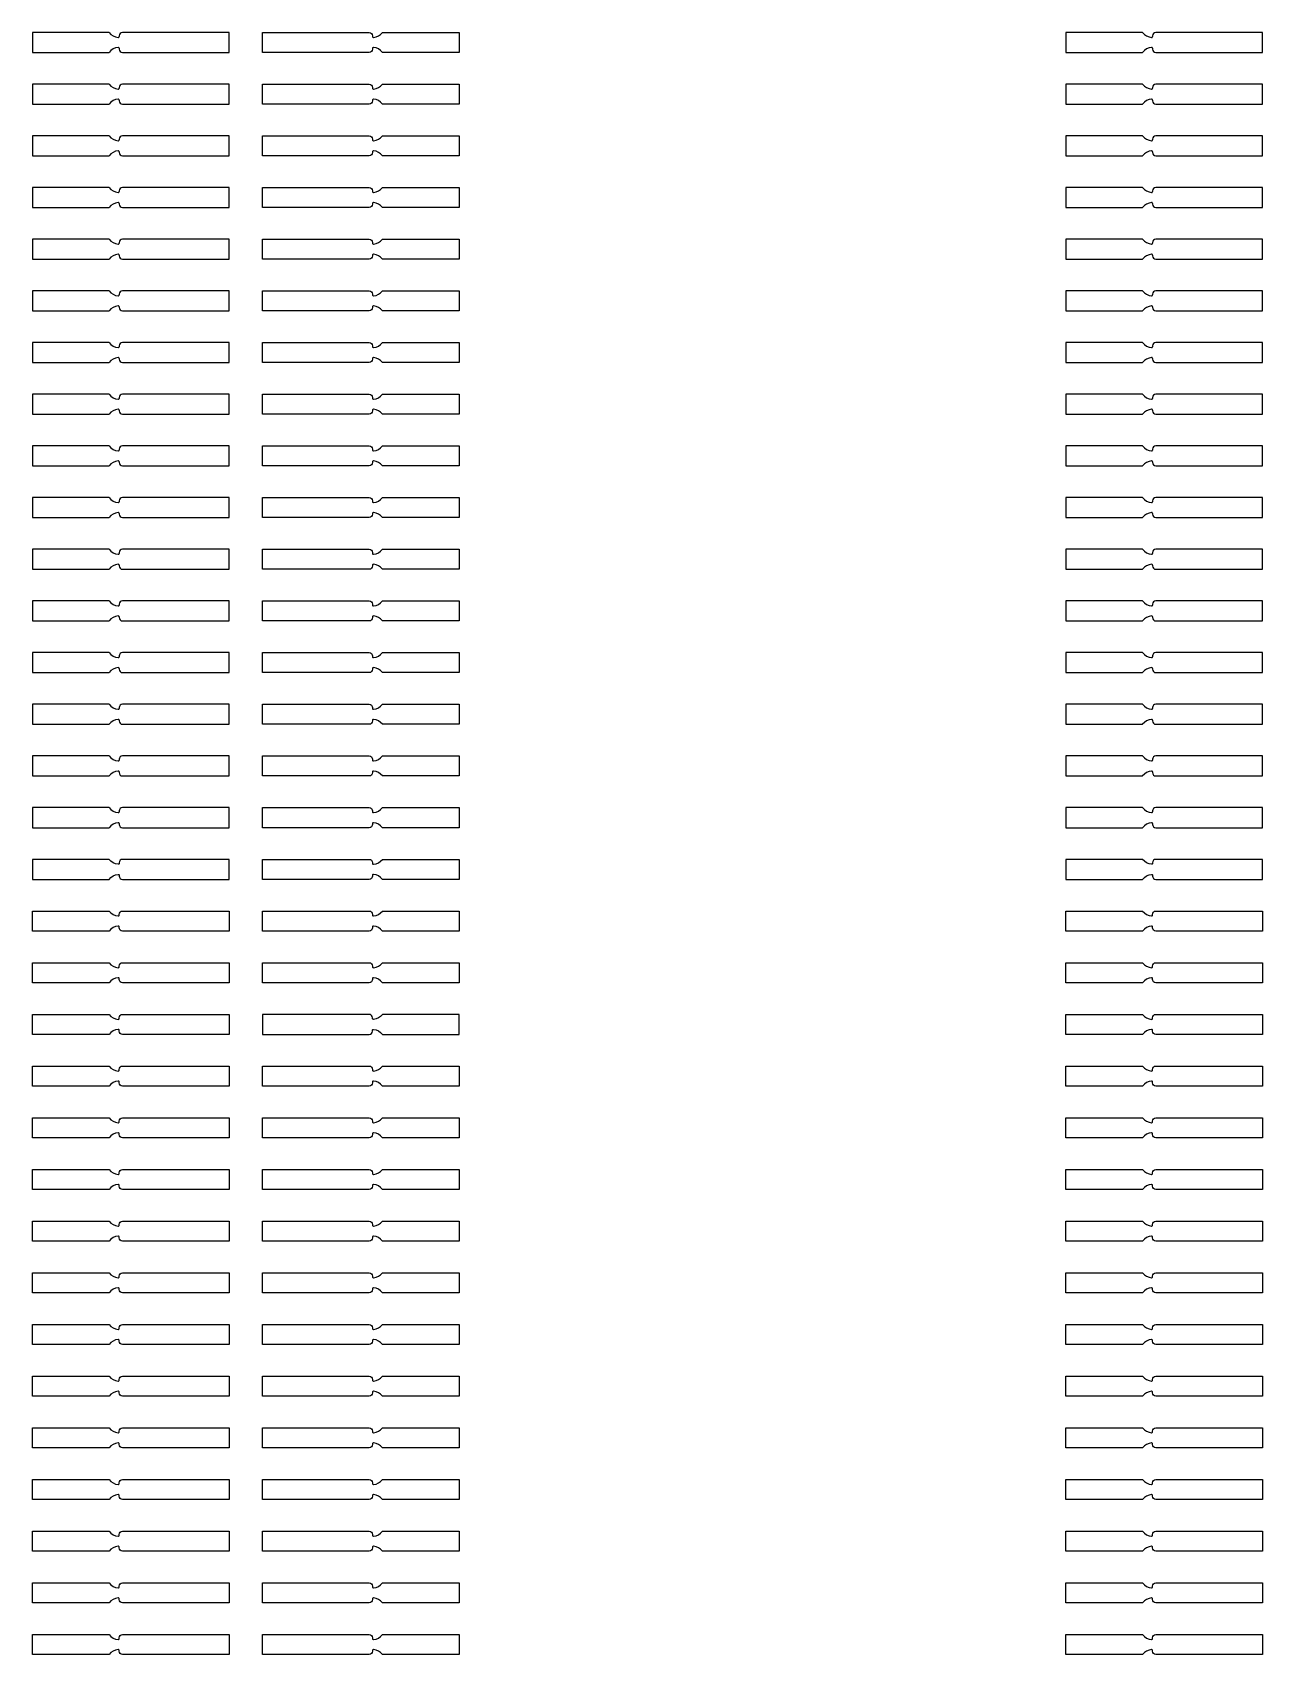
# Model space of a CAD drawing. Extents: x 15393 to 105743, y 58698 to 87977.
# Drawn here: x 60124.3 to 60493.3, y 59186.5 to 59673 of the extents above; entities that cross this region are included whole.
import ezdxf

# ---------------------------------------------------------------- set-up
doc = ezdxf.new("R2010")
doc.units = 13
doc.header["$MEASUREMENT"] = 0
doc.layers.add('Trap Layer', color=80, linetype='Continuous')

# ---------------------------------------------------------------- blocks, each defined once
blk = doc.blocks.new('*U159')
at = {"layer": 'Trap Layer'}
for p, q in [((2.5, 3), (-29.5, 3)), ((-29.5, 3), (-29.5, -3)), ((3.5, 1.76), (3.5, 2)), ((29.5, 3), (6.5, 3)), ((29.5, -3), (29.5, 3)), ((-29.5, -3), (2.5, -3)), ((3.5, -2), (3.5, -1.76)), ((6.5, -3), (29.5, -3))]:
    blk.add_line(p, q, dxfattribs=at)
for centre, radius, start, end in [((2.5, 2), 1, 0, 90), ((3.75, 1.76), 0.25, 180, 274.096), ((3.5, 5.25), 3.75, 274.096, 323.1301), ((2.5, -2), 1, 270, 0), ((3.75, -1.76), 0.25, 85.904, 180), ((3.5, -5.25), 3.75, 36.8699, 85.904)]:
    blk.add_arc(centre, radius, start, end, dxfattribs=at)
blk = doc.blocks.new('*U158')
at = {"layer": 'Trap Layer', "color": 0, "linetype": 'ByBlock', "lineweight": -2, "transparency": 16777216}
for p in [(0, 0), (0, -15.5), (0, -31), (0, -46.5), (0, -62), (0, -77.5), (0, -93), (0, -108.5), (0, -124), (0, -139.5), (0, -155), (0, -170.5), (0, -186), (0, -201.5), (0, -217), (0, -232.5)]:
    blk.add_blockref('*U159', p, dxfattribs=at)
blk = doc.blocks.new('*U163')
at = {"layer": 'Trap Layer'}
for p, q in [((2.5, 3), (-29.5, 3)), ((-29.5, 3), (-29.5, -3)), ((3.5, 1.76), (3.5, 2)), ((29.5, 3), (6.5, 3)), ((29.5, -3), (29.5, 3)), ((-29.5, -3), (2.5, -3)), ((3.5, -2), (3.5, -1.76)), ((6.5, -3), (29.5, -3))]:
    blk.add_line(p, q, dxfattribs=at)
for centre, radius, start, end in [((2.5, 2), 1, 0, 90), ((3.75, 1.76), 0.25, 180, 274.096), ((3.5, 5.25), 3.75, 274.096, 323.1301), ((2.5, -2), 1, 270, 0), ((3.75, -1.76), 0.25, 85.904, 180), ((3.5, -5.25), 3.75, 36.8699, 85.904)]:
    blk.add_arc(centre, radius, start, end, dxfattribs=at)
blk = doc.blocks.new('*U162')
at = {"layer": 'Trap Layer', "color": 0, "linetype": 'ByBlock', "lineweight": -2, "transparency": 16777216}
for p in [(0, 0), (0, -15.5), (0, -31), (0, -46.5), (0, -62), (0, -77.5), (0, -93), (0, -108.5), (0, -124), (0, -139.5), (0, -155), (0, -170.5), (0, -186), (0, -201.5), (0, -217), (0, -232.5)]:
    blk.add_blockref('*U163', p, dxfattribs=at)

msp = doc.modelspace()

# ---------------------------------------------------------------- linework, layer by layer
at = {"layer": 'Trap Layer'}
for points in [[(60226.58, 59671.54, 0.217277), (60229.31, 59673.03), (60252.31, 59673.03), (60252.31, 59667.03), (60229.31, 59667.03, 0.217277), (60226.58, 59668.52, 0.435311), (60226.31, 59668.27), (60226.31, 59668.03, -0.414214), (60225.31, 59667.03), (60193.31, 59667.03), (60193.31, 59673.03), (60225.31, 59673.03, -0.414214), (60226.31, 59672.03), (60226.31, 59671.79, 0.435311)], [(60226.58, 59656.04, 0.217277), (60229.31, 59657.53), (60252.31, 59657.53), (60252.31, 59651.53), (60229.31, 59651.53, 0.217277), (60226.58, 59653.02, 0.435311), (60226.31, 59652.77), (60226.31, 59652.53, -0.414214), (60225.31, 59651.53), (60193.31, 59651.53), (60193.31, 59657.53), (60225.31, 59657.53, -0.414214), (60226.31, 59656.53), (60226.31, 59656.29, 0.435311)], [(60229.31, 59636.03, 0.217277), (60226.58, 59637.52, 0.435311), (60226.31, 59637.27), (60226.31, 59637.03, -0.414214), (60225.31, 59636.03), (60193.31, 59636.03), (60193.31, 59642.03), (60225.31, 59642.03, -0.414214), (60226.31, 59641.03), (60226.31, 59640.79, 0.435311), (60226.58, 59640.54, 0.217277), (60229.31, 59642.03), (60252.31, 59642.03), (60252.31, 59636.03)], [(60226.58, 59625.04, 0.217277), (60229.31, 59626.53), (60252.31, 59626.53), (60252.31, 59620.53), (60229.31, 59620.53, 0.217277), (60226.58, 59622.02, 0.435311), (60226.31, 59621.77), (60226.31, 59621.53, -0.414214), (60225.31, 59620.53), (60193.31, 59620.53), (60193.31, 59626.53), (60225.31, 59626.53, -0.414214), (60226.31, 59625.53), (60226.31, 59625.29, 0.435311)], [(60226.58, 59609.54, 0.217277), (60229.31, 59611.03), (60252.31, 59611.03), (60252.31, 59605.03), (60229.31, 59605.03, 0.217277), (60226.58, 59606.52, 0.435311), (60226.31, 59606.27), (60226.31, 59606.03, -0.414214), (60225.31, 59605.03), (60193.31, 59605.03), (60193.31, 59611.03), (60225.31, 59611.03, -0.414214), (60226.31, 59610.03), (60226.31, 59609.79, 0.435311)], [(60226.58, 59594.04, 0.217277), (60229.31, 59595.53), (60252.31, 59595.53), (60252.31, 59589.53), (60229.31, 59589.53, 0.217277), (60226.58, 59591.02, 0.435311), (60226.31, 59590.77), (60226.31, 59590.53, -0.414214), (60225.31, 59589.53), (60193.31, 59589.53), (60193.31, 59595.53), (60225.31, 59595.53, -0.414214), (60226.31, 59594.53), (60226.31, 59594.29, 0.435311)], [(60226.58, 59578.54, 0.217277), (60229.31, 59580.03), (60252.31, 59580.03), (60252.31, 59574.03), (60229.31, 59574.03, 0.217277), (60226.58, 59575.52, 0.435311), (60226.31, 59575.27), (60226.31, 59575.03, -0.414214), (60225.31, 59574.03), (60193.31, 59574.03), (60193.31, 59580.03), (60225.31, 59580.03, -0.414214), (60226.31, 59579.03), (60226.31, 59578.79, 0.435311)], [(60226.58, 59563.04, 0.217277), (60229.31, 59564.53), (60252.31, 59564.53), (60252.31, 59558.53), (60229.31, 59558.53, 0.217277), (60226.58, 59560.02, 0.435311), (60226.31, 59559.77), (60226.31, 59559.53, -0.414214), (60225.31, 59558.53), (60193.31, 59558.53), (60193.31, 59564.53), (60225.31, 59564.53, -0.414214), (60226.31, 59563.53), (60226.31, 59563.29, 0.435311)], [(60226.58, 59547.54, 0.217277), (60229.31, 59549.03), (60252.31, 59549.03), (60252.31, 59543.03), (60229.31, 59543.03, 0.217277), (60226.58, 59544.52, 0.435311), (60226.31, 59544.27), (60226.31, 59544.03, -0.414214), (60225.31, 59543.03), (60193.31, 59543.03), (60193.31, 59549.03), (60225.31, 59549.03, -0.414214), (60226.31, 59548.03), (60226.31, 59547.79, 0.435311)], [(60226.58, 59532.04, 0.217277), (60229.31, 59533.53), (60252.31, 59533.53), (60252.31, 59527.53), (60229.31, 59527.53, 0.217277), (60226.58, 59529.02, 0.435311), (60226.31, 59528.77), (60226.31, 59528.53, -0.414214), (60225.31, 59527.53), (60193.31, 59527.53), (60193.31, 59533.53), (60225.31, 59533.53, -0.414214), (60226.31, 59532.53), (60226.31, 59532.29, 0.435311)], [(60226.58, 59516.54, 0.217277), (60229.31, 59518.03), (60252.31, 59518.03), (60252.31, 59512.03), (60229.31, 59512.03, 0.217277), (60226.58, 59513.52, 0.435311), (60226.31, 59513.27), (60226.31, 59513.03, -0.414214), (60225.31, 59512.03), (60193.31, 59512.03), (60193.31, 59518.03), (60225.31, 59518.03, -0.414214), (60226.31, 59517.03), (60226.31, 59516.79, 0.435311)], [(60226.58, 59501.04, 0.217277), (60229.31, 59502.53), (60252.31, 59502.53), (60252.31, 59496.53), (60229.31, 59496.53, 0.217277), (60226.58, 59498.02, 0.435311), (60226.31, 59497.77), (60226.31, 59497.53, -0.414214), (60225.31, 59496.53), (60193.31, 59496.53), (60193.31, 59502.53), (60225.31, 59502.53, -0.414214), (60226.31, 59501.53), (60226.31, 59501.29, 0.435311)], [(60226.58, 59485.54, 0.217277), (60229.31, 59487.03), (60252.31, 59487.03), (60252.31, 59481.03), (60229.31, 59481.03, 0.217277), (60226.58, 59482.52, 0.435311), (60226.31, 59482.27), (60226.31, 59482.03, -0.414214), (60225.31, 59481.03), (60193.31, 59481.03), (60193.31, 59487.03), (60225.31, 59487.03, -0.414214), (60226.31, 59486.03), (60226.31, 59485.79, 0.435311)], [(60226.58, 59470.04, 0.217277), (60229.31, 59471.53), (60252.31, 59471.53), (60252.31, 59465.53), (60229.31, 59465.53, 0.217277), (60226.58, 59467.02, 0.435311), (60226.31, 59466.77), (60226.31, 59466.53, -0.414214), (60225.31, 59465.53), (60193.31, 59465.53), (60193.31, 59471.53), (60225.31, 59471.53, -0.414214), (60226.31, 59470.53), (60226.31, 59470.29, 0.435311)], [(60226.58, 59454.54, 0.217277), (60229.31, 59456.03), (60252.31, 59456.03), (60252.31, 59450.03), (60229.31, 59450.03, 0.217277), (60226.58, 59451.52, 0.435311), (60226.31, 59451.27), (60226.31, 59451.03, -0.414214), (60225.31, 59450.03), (60193.31, 59450.03), (60193.31, 59456.03), (60225.31, 59456.03, -0.414214), (60226.31, 59455.03), (60226.31, 59454.79, 0.435311)], [(60226.58, 59439.04, 0.217277), (60229.31, 59440.53), (60252.31, 59440.53), (60252.31, 59434.53), (60229.31, 59434.53, 0.217277), (60226.58, 59436.02, 0.435311), (60226.31, 59435.77), (60226.31, 59435.53, -0.414214), (60225.31, 59434.53), (60193.31, 59434.53), (60193.31, 59440.53), (60225.31, 59440.53, -0.414214), (60226.31, 59439.53), (60226.31, 59439.29, 0.435311)], [(60150.31, 59423.79, -0.435311), (60150.04, 59423.54, -0.217277), (60147.31, 59425.03), (60124.31, 59425.03), (60124.31, 59419.03), (60147.31, 59419.03, -0.217277), (60150.04, 59420.52, -0.435311), (60150.31, 59420.27), (60150.31, 59420.03, 0.414214), (60151.31, 59419.03), (60183.31, 59419.03), (60183.31, 59425.03), (60151.31, 59425.03, 0.414214), (60150.31, 59424.03)], [(60226.58, 59423.54, 0.217277), (60229.31, 59425.03), (60252.31, 59425.03), (60252.31, 59419.03), (60229.31, 59419.03, 0.217277), (60226.58, 59420.52, 0.435311), (60226.31, 59420.27), (60226.31, 59420.03, -0.414214), (60225.31, 59419.03), (60193.31, 59419.03), (60193.31, 59425.03), (60225.31, 59425.03, -0.414214), (60226.31, 59424.03), (60226.31, 59423.79, 0.435311)], [(60460.31, 59423.79, -0.435311), (60460.04, 59423.54, -0.217277), (60457.31, 59425.03), (60434.31, 59425.03), (60434.31, 59419.03), (60457.31, 59419.03, -0.217277), (60460.04, 59420.52, -0.435311), (60460.31, 59420.27), (60460.31, 59420.03, 0.414214), (60461.31, 59419.03), (60493.31, 59419.03), (60493.31, 59425.03), (60461.31, 59425.03, 0.414214), (60460.31, 59424.03)], [(60150.04, 59405.02, 0.217277), (60147.31, 59403.53), (60124.31, 59403.53), (60124.31, 59409.53), (60147.31, 59409.53, 0.217277), (60150.04, 59408.04, 0.435311), (60150.31, 59408.29), (60150.31, 59408.53, -0.414214), (60151.31, 59409.53), (60183.31, 59409.53), (60183.31, 59403.53), (60151.31, 59403.53, -0.414214), (60150.31, 59404.53), (60150.31, 59404.77, 0.435311)], [(60226.58, 59408.04, 0.217277), (60229.31, 59409.53), (60252.31, 59409.53), (60252.31, 59403.53), (60229.31, 59403.53, 0.217277), (60226.58, 59405.02, 0.435311), (60226.31, 59404.77), (60226.31, 59404.53, -0.414214), (60225.31, 59403.53), (60193.31, 59403.53), (60193.31, 59409.53), (60225.31, 59409.53, -0.414214), (60226.31, 59408.53), (60226.31, 59408.29, 0.435311)], [(60460.04, 59405.02, 0.217277), (60457.31, 59403.53), (60434.31, 59403.53), (60434.31, 59409.53), (60457.31, 59409.53, 0.217277), (60460.04, 59408.04, 0.435311), (60460.31, 59408.29), (60460.31, 59408.53, -0.414214), (60461.31, 59409.53), (60493.31, 59409.53), (60493.31, 59403.53), (60461.31, 59403.53, -0.414214), (60460.31, 59404.53), (60460.31, 59404.77, 0.435311)], [(60150.04, 59389.52, 0.217277), (60147.31, 59388.03), (60124.31, 59388.03), (60124.31, 59394.03), (60147.31, 59394.03, 0.217277), (60150.04, 59392.54, 0.435311), (60150.31, 59392.79), (60150.31, 59393.03, -0.414214), (60151.31, 59394.03), (60183.31, 59394.03), (60183.31, 59388.03), (60151.31, 59388.03, -0.414214), (60150.31, 59389.03), (60150.31, 59389.27, 0.435311)], [(60226.58, 59392.54, 0.217277), (60229.31, 59394.03), (60252.31, 59394.03), (60252.31, 59388.03), (60229.31, 59388.03, 0.217277), (60226.58, 59389.52, 0.435311), (60226.31, 59389.27), (60226.31, 59389.03, -0.414214), (60225.31, 59388.03), (60193.31, 59388.03), (60193.31, 59394.03), (60225.31, 59394.03, -0.414214), (60226.31, 59393.03), (60226.31, 59392.79, 0.435311)], [(60460.04, 59389.52, 0.217277), (60457.31, 59388.03), (60434.31, 59388.03), (60434.31, 59394.03), (60457.31, 59394.03, 0.217277), (60460.04, 59392.54, 0.435311), (60460.31, 59392.79), (60460.31, 59393.03, -0.414214), (60461.31, 59394.03), (60493.31, 59394.03), (60493.31, 59388.03), (60461.31, 59388.03, -0.414214), (60460.31, 59389.03), (60460.31, 59389.27, 0.435311)], [(60150.04, 59374.02, 0.217277), (60147.31, 59372.53), (60124.31, 59372.53), (60124.31, 59378.53), (60147.31, 59378.53, 0.217277), (60150.04, 59377.04, 0.435311), (60150.31, 59377.29), (60150.31, 59377.53, -0.414214), (60151.31, 59378.53), (60183.31, 59378.53), (60183.31, 59372.53), (60151.31, 59372.53, -0.414214), (60150.31, 59373.53), (60150.31, 59373.77, 0.435311)], [(60226.58, 59374.02, -0.217277), (60229.31, 59372.53), (60252.31, 59372.53), (60252.31, 59378.53), (60229.31, 59378.53, -0.217277), (60226.58, 59377.04, -0.435311), (60226.31, 59377.29), (60226.31, 59377.53, 0.414214), (60225.31, 59378.53), (60193.31, 59378.53), (60193.31, 59372.53), (60225.31, 59372.53, 0.414214), (60226.31, 59373.53), (60226.31, 59373.77, -0.435311)], [(60460.04, 59374.02, 0.217277), (60457.31, 59372.53), (60434.31, 59372.53), (60434.31, 59378.53), (60457.31, 59378.53, 0.217277), (60460.04, 59377.04, 0.435311), (60460.31, 59377.29), (60460.31, 59377.53, -0.414214), (60461.31, 59378.53), (60493.31, 59378.53), (60493.31, 59372.53), (60461.31, 59372.53, -0.414214), (60460.31, 59373.53), (60460.31, 59373.77, 0.435311)], [(60150.04, 59358.52, 0.217277), (60147.31, 59357.03), (60124.31, 59357.03), (60124.31, 59363.03), (60147.31, 59363.03, 0.217277), (60150.04, 59361.54, 0.435311), (60150.31, 59361.79), (60150.31, 59362.03, -0.414214), (60151.31, 59363.03), (60183.31, 59363.03), (60183.31, 59357.03), (60151.31, 59357.03, -0.414214), (60150.31, 59358.03), (60150.31, 59358.27, 0.435311)], [(60226.58, 59361.54, 0.217277), (60229.31, 59363.03), (60252.31, 59363.03), (60252.31, 59357.03), (60229.31, 59357.03, 0.217277), (60226.58, 59358.52, 0.435311), (60226.31, 59358.27), (60226.31, 59358.03, -0.414214), (60225.31, 59357.03), (60193.31, 59357.03), (60193.31, 59363.03), (60225.31, 59363.03, -0.414214), (60226.31, 59362.03), (60226.31, 59361.79, 0.435311)], [(60460.04, 59358.52, 0.217277), (60457.31, 59357.03), (60434.31, 59357.03), (60434.31, 59363.03), (60457.31, 59363.03, 0.217277), (60460.04, 59361.54, 0.435311), (60460.31, 59361.79), (60460.31, 59362.03, -0.414214), (60461.31, 59363.03), (60493.31, 59363.03), (60493.31, 59357.03), (60461.31, 59357.03, -0.414214), (60460.31, 59358.03), (60460.31, 59358.27, 0.435311)], [(60150.04, 59343.02, 0.217277), (60147.31, 59341.53), (60124.31, 59341.53), (60124.31, 59347.53), (60147.31, 59347.53, 0.217277), (60150.04, 59346.04, 0.435311), (60150.31, 59346.29), (60150.31, 59346.53, -0.414214), (60151.31, 59347.53), (60183.31, 59347.53), (60183.31, 59341.53), (60151.31, 59341.53, -0.414214), (60150.31, 59342.53), (60150.31, 59342.77, 0.435311)], [(60226.58, 59346.04, 0.217277), (60229.31, 59347.53), (60252.31, 59347.53), (60252.31, 59341.53), (60229.31, 59341.53, 0.217277), (60226.58, 59343.02, 0.435311), (60226.31, 59342.77), (60226.31, 59342.53, -0.414214), (60225.31, 59341.53), (60193.31, 59341.53), (60193.31, 59347.53), (60225.31, 59347.53, -0.414214), (60226.31, 59346.53), (60226.31, 59346.29, 0.435311)], [(60460.04, 59343.02, 0.217277), (60457.31, 59341.53), (60434.31, 59341.53), (60434.31, 59347.53), (60457.31, 59347.53, 0.217277), (60460.04, 59346.04, 0.435311), (60460.31, 59346.29), (60460.31, 59346.53, -0.414214), (60461.31, 59347.53), (60493.31, 59347.53), (60493.31, 59341.53), (60461.31, 59341.53, -0.414214), (60460.31, 59342.53), (60460.31, 59342.77, 0.435311)], [(60150.04, 59327.52, 0.217277), (60147.31, 59326.03), (60124.31, 59326.03), (60124.31, 59332.03), (60147.31, 59332.03, 0.217277), (60150.04, 59330.54, 0.435311), (60150.31, 59330.79), (60150.31, 59331.03, -0.414214), (60151.31, 59332.03), (60183.31, 59332.03), (60183.31, 59326.03), (60151.31, 59326.03, -0.414214), (60150.31, 59327.03), (60150.31, 59327.27, 0.435311)], [(60226.58, 59330.54, 0.217277), (60229.31, 59332.03), (60252.31, 59332.03), (60252.31, 59326.03), (60229.31, 59326.03, 0.217277), (60226.58, 59327.52, 0.435311), (60226.31, 59327.27), (60226.31, 59327.03, -0.414214), (60225.31, 59326.03), (60193.31, 59326.03), (60193.31, 59332.03), (60225.31, 59332.03, -0.414214), (60226.31, 59331.03), (60226.31, 59330.79, 0.435311)], [(60460.04, 59327.52, 0.217277), (60457.31, 59326.03), (60434.31, 59326.03), (60434.31, 59332.03), (60457.31, 59332.03, 0.217277), (60460.04, 59330.54, 0.435311), (60460.31, 59330.79), (60460.31, 59331.03, -0.414214), (60461.31, 59332.03), (60493.31, 59332.03), (60493.31, 59326.03), (60461.31, 59326.03, -0.414214), (60460.31, 59327.03), (60460.31, 59327.27, 0.435311)], [(60150.04, 59312.02, 0.217277), (60147.31, 59310.53), (60124.31, 59310.53), (60124.31, 59316.53), (60147.31, 59316.53, 0.217277), (60150.04, 59315.04, 0.435311), (60150.31, 59315.29), (60150.31, 59315.53, -0.414214), (60151.31, 59316.53), (60183.31, 59316.53), (60183.31, 59310.53), (60151.31, 59310.53, -0.414214), (60150.31, 59311.53), (60150.31, 59311.77, 0.435311)], [(60226.58, 59315.04, 0.217277), (60229.31, 59316.53), (60252.31, 59316.53), (60252.31, 59310.53), (60229.31, 59310.53, 0.217277), (60226.58, 59312.02, 0.435311), (60226.31, 59311.77), (60226.31, 59311.53, -0.414214), (60225.31, 59310.53), (60193.31, 59310.53), (60193.31, 59316.53), (60225.31, 59316.53, -0.414214), (60226.31, 59315.53), (60226.31, 59315.29, 0.435311)], [(60460.04, 59312.02, 0.217277), (60457.31, 59310.53), (60434.31, 59310.53), (60434.31, 59316.53), (60457.31, 59316.53, 0.217277), (60460.04, 59315.04, 0.435311), (60460.31, 59315.29), (60460.31, 59315.53, -0.414214), (60461.31, 59316.53), (60493.31, 59316.53), (60493.31, 59310.53), (60461.31, 59310.53, -0.414214), (60460.31, 59311.53), (60460.31, 59311.77, 0.435311)], [(60150.04, 59296.52, 0.217277), (60147.31, 59295.03), (60124.31, 59295.03), (60124.31, 59301.03), (60147.31, 59301.03, 0.217277), (60150.04, 59299.54, 0.435311), (60150.31, 59299.79), (60150.31, 59300.03, -0.414214), (60151.31, 59301.03), (60183.31, 59301.03), (60183.31, 59295.03), (60151.31, 59295.03, -0.414214), (60150.31, 59296.03), (60150.31, 59296.27, 0.435311)], [(60226.58, 59299.54, 0.217277), (60229.31, 59301.03), (60252.31, 59301.03), (60252.31, 59295.03), (60229.31, 59295.03, 0.217277), (60226.58, 59296.52, 0.435311), (60226.31, 59296.27), (60226.31, 59296.03, -0.414214), (60225.31, 59295.03), (60193.31, 59295.03), (60193.31, 59301.03), (60225.31, 59301.03, -0.414214), (60226.31, 59300.03), (60226.31, 59299.79, 0.435311)], [(60460.04, 59296.52, 0.217277), (60457.31, 59295.03), (60434.31, 59295.03), (60434.31, 59301.03), (60457.31, 59301.03, 0.217277), (60460.04, 59299.54, 0.435311), (60460.31, 59299.79), (60460.31, 59300.03, -0.414214), (60461.31, 59301.03), (60493.31, 59301.03), (60493.31, 59295.03), (60461.31, 59295.03, -0.414214), (60460.31, 59296.03), (60460.31, 59296.27, 0.435311)], [(60150.04, 59281.02, 0.217277), (60147.31, 59279.53), (60124.31, 59279.53), (60124.31, 59285.53), (60147.31, 59285.53, 0.217277), (60150.04, 59284.04, 0.435311), (60150.31, 59284.29), (60150.31, 59284.53, -0.414214), (60151.31, 59285.53), (60183.31, 59285.53), (60183.31, 59279.53), (60151.31, 59279.53, -0.414214), (60150.31, 59280.53), (60150.31, 59280.77, 0.435311)], [(60226.58, 59284.04, 0.217277), (60229.31, 59285.53), (60252.31, 59285.53), (60252.31, 59279.53), (60229.31, 59279.53, 0.217277), (60226.58, 59281.02, 0.435311), (60226.31, 59280.77), (60226.31, 59280.53, -0.414214), (60225.31, 59279.53), (60193.31, 59279.53), (60193.31, 59285.53), (60225.31, 59285.53, -0.414214), (60226.31, 59284.53), (60226.31, 59284.29, 0.435311)], [(60460.04, 59281.02, 0.217277), (60457.31, 59279.53), (60434.31, 59279.53), (60434.31, 59285.53), (60457.31, 59285.53, 0.217277), (60460.04, 59284.04, 0.435311), (60460.31, 59284.29), (60460.31, 59284.53, -0.414214), (60461.31, 59285.53), (60493.31, 59285.53), (60493.31, 59279.53), (60461.31, 59279.53, -0.414214), (60460.31, 59280.53), (60460.31, 59280.77, 0.435311)], [(60150.04, 59265.52, 0.217277), (60147.31, 59264.03), (60124.31, 59264.03), (60124.31, 59270.03), (60147.31, 59270.03, 0.217277), (60150.04, 59268.54, 0.435311), (60150.31, 59268.79), (60150.31, 59269.03, -0.414214), (60151.31, 59270.03), (60183.31, 59270.03), (60183.31, 59264.03), (60151.31, 59264.03, -0.414214), (60150.31, 59265.03), (60150.31, 59265.27, 0.435311)], [(60226.58, 59268.54, 0.217277), (60229.31, 59270.03), (60252.31, 59270.03), (60252.31, 59264.03), (60229.31, 59264.03, 0.217277), (60226.58, 59265.52, 0.435311), (60226.31, 59265.27), (60226.31, 59265.03, -0.414214), (60225.31, 59264.03), (60193.31, 59264.03), (60193.31, 59270.03), (60225.31, 59270.03, -0.414214), (60226.31, 59269.03), (60226.31, 59268.79, 0.435311)], [(60460.04, 59265.52, 0.217277), (60457.31, 59264.03), (60434.31, 59264.03), (60434.31, 59270.03), (60457.31, 59270.03, 0.217277), (60460.04, 59268.54, 0.435311), (60460.31, 59268.79), (60460.31, 59269.03, -0.414214), (60461.31, 59270.03), (60493.31, 59270.03), (60493.31, 59264.03), (60461.31, 59264.03, -0.414214), (60460.31, 59265.03), (60460.31, 59265.27, 0.435311)], [(60150.04, 59250.02, 0.217277), (60147.31, 59248.53), (60124.31, 59248.53), (60124.31, 59254.53), (60147.31, 59254.53, 0.217277), (60150.04, 59253.04, 0.435311), (60150.31, 59253.29), (60150.31, 59253.53, -0.414214), (60151.31, 59254.53), (60183.31, 59254.53), (60183.31, 59248.53), (60151.31, 59248.53, -0.414214), (60150.31, 59249.53), (60150.31, 59249.77, 0.435311)], [(60226.58, 59253.04, 0.217277), (60229.31, 59254.53), (60252.31, 59254.53), (60252.31, 59248.53), (60229.31, 59248.53, 0.217277), (60226.58, 59250.02, 0.435311), (60226.31, 59249.77), (60226.31, 59249.53, -0.414214), (60225.31, 59248.53), (60193.31, 59248.53), (60193.31, 59254.53), (60225.31, 59254.53, -0.414214), (60226.31, 59253.53), (60226.31, 59253.29, 0.435311)], [(60460.04, 59250.02, 0.217277), (60457.31, 59248.53), (60434.31, 59248.53), (60434.31, 59254.53), (60457.31, 59254.53, 0.217277), (60460.04, 59253.04, 0.435311), (60460.31, 59253.29), (60460.31, 59253.53, -0.414214), (60461.31, 59254.53), (60493.31, 59254.53), (60493.31, 59248.53), (60461.31, 59248.53, -0.414214), (60460.31, 59249.53), (60460.31, 59249.77, 0.435311)], [(60150.04, 59234.52, 0.217277), (60147.31, 59233.03), (60124.31, 59233.03), (60124.31, 59239.03), (60147.31, 59239.03, 0.217277), (60150.04, 59237.54, 0.435311), (60150.31, 59237.79), (60150.31, 59238.03, -0.414214), (60151.31, 59239.03), (60183.31, 59239.03), (60183.31, 59233.03), (60151.31, 59233.03, -0.414214), (60150.31, 59234.03), (60150.31, 59234.27, 0.435311)], [(60226.58, 59237.54, 0.217277), (60229.31, 59239.03), (60252.31, 59239.03), (60252.31, 59233.03), (60229.31, 59233.03, 0.217277), (60226.58, 59234.52, 0.435311), (60226.31, 59234.27), (60226.31, 59234.03, -0.414214), (60225.31, 59233.03), (60193.31, 59233.03), (60193.31, 59239.03), (60225.31, 59239.03, -0.414214), (60226.31, 59238.03), (60226.31, 59237.79, 0.435311)], [(60460.04, 59234.52, 0.217277), (60457.31, 59233.03), (60434.31, 59233.03), (60434.31, 59239.03), (60457.31, 59239.03, 0.217277), (60460.04, 59237.54, 0.435311), (60460.31, 59237.79), (60460.31, 59238.03, -0.414214), (60461.31, 59239.03), (60493.31, 59239.03), (60493.31, 59233.03), (60461.31, 59233.03, -0.414214), (60460.31, 59234.03), (60460.31, 59234.27, 0.435311)], [(60150.04, 59219.02, 0.217277), (60147.31, 59217.53), (60124.31, 59217.53), (60124.31, 59223.53), (60147.31, 59223.53, 0.217277), (60150.04, 59222.04, 0.435311), (60150.31, 59222.29), (60150.31, 59222.53, -0.414214), (60151.31, 59223.53), (60183.31, 59223.53), (60183.31, 59217.53), (60151.31, 59217.53, -0.414214), (60150.31, 59218.53), (60150.31, 59218.77, 0.435311)], [(60226.58, 59222.04, 0.217277), (60229.31, 59223.53), (60252.31, 59223.53), (60252.31, 59217.53), (60229.31, 59217.53, 0.217277), (60226.58, 59219.02, 0.435311), (60226.31, 59218.77), (60226.31, 59218.53, -0.414214), (60225.31, 59217.53), (60193.31, 59217.53), (60193.31, 59223.53), (60225.31, 59223.53, -0.414214), (60226.31, 59222.53), (60226.31, 59222.29, 0.435311)], [(60460.04, 59219.02, 0.217277), (60457.31, 59217.53), (60434.31, 59217.53), (60434.31, 59223.53), (60457.31, 59223.53, 0.217277), (60460.04, 59222.04, 0.435311), (60460.31, 59222.29), (60460.31, 59222.53, -0.414214), (60461.31, 59223.53), (60493.31, 59223.53), (60493.31, 59217.53), (60461.31, 59217.53, -0.414214), (60460.31, 59218.53), (60460.31, 59218.77, 0.435311)], [(60150.04, 59203.52, 0.217277), (60147.31, 59202.03), (60124.31, 59202.03), (60124.31, 59208.03), (60147.31, 59208.03, 0.217277), (60150.04, 59206.54, 0.435311), (60150.31, 59206.79), (60150.31, 59207.03, -0.414214), (60151.31, 59208.03), (60183.31, 59208.03), (60183.31, 59202.03), (60151.31, 59202.03, -0.414214), (60150.31, 59203.03), (60150.31, 59203.27, 0.435311)], [(60226.58, 59206.54, 0.217277), (60229.31, 59208.03), (60252.31, 59208.03), (60252.31, 59202.03), (60229.31, 59202.03, 0.217277), (60226.58, 59203.52, 0.435311), (60226.31, 59203.27), (60226.31, 59203.03, -0.414214), (60225.31, 59202.03), (60193.31, 59202.03), (60193.31, 59208.03), (60225.31, 59208.03, -0.414214), (60226.31, 59207.03), (60226.31, 59206.79, 0.435311)], [(60460.04, 59203.52, 0.217277), (60457.31, 59202.03), (60434.31, 59202.03), (60434.31, 59208.03), (60457.31, 59208.03, 0.217277), (60460.04, 59206.54, 0.435311), (60460.31, 59206.79), (60460.31, 59207.03, -0.414214), (60461.31, 59208.03), (60493.31, 59208.03), (60493.31, 59202.03), (60461.31, 59202.03, -0.414214), (60460.31, 59203.03), (60460.31, 59203.27, 0.435311)], [(60150.04, 59188.02, 0.217277), (60147.31, 59186.53), (60124.31, 59186.53), (60124.31, 59192.53), (60147.31, 59192.53, 0.217277), (60150.04, 59191.04, 0.435311), (60150.31, 59191.29), (60150.31, 59191.53, -0.414214), (60151.31, 59192.53), (60183.31, 59192.53), (60183.31, 59186.53), (60151.31, 59186.53, -0.414214), (60150.31, 59187.53), (60150.31, 59187.77, 0.435311)], [(60226.58, 59191.04, 0.217277), (60229.31, 59192.53), (60252.31, 59192.53), (60252.31, 59186.53), (60229.31, 59186.53, 0.217277), (60226.58, 59188.02, 0.435311), (60226.31, 59187.77), (60226.31, 59187.53, -0.414214), (60225.31, 59186.53), (60193.31, 59186.53), (60193.31, 59192.53), (60225.31, 59192.53, -0.414214), (60226.31, 59191.53), (60226.31, 59191.29, 0.435311)], [(60460.04, 59188.02, 0.217277), (60457.31, 59186.53), (60434.31, 59186.53), (60434.31, 59192.53), (60457.31, 59192.53, 0.217277), (60460.04, 59191.04, 0.435311), (60460.31, 59191.29), (60460.31, 59191.53, -0.414214), (60461.31, 59192.53), (60493.31, 59192.53), (60493.31, 59186.53), (60461.31, 59186.53, -0.414214), (60460.31, 59187.53), (60460.31, 59187.77, 0.435311)]]:
    msp.add_lwpolyline(points, format="xyb", close=True, dxfattribs=at)

# ---------------------------------------------------------------- block references
at = {"layer": 'Trap Layer', "color": 4, "rotation": 180}
for name, p in [('*U158', (60153.81, 59437.53)), ('*U162', (60463.81, 59437.53))]:
    msp.add_blockref(name, p, dxfattribs=at)

doc.saveas('drawing.dxf')
